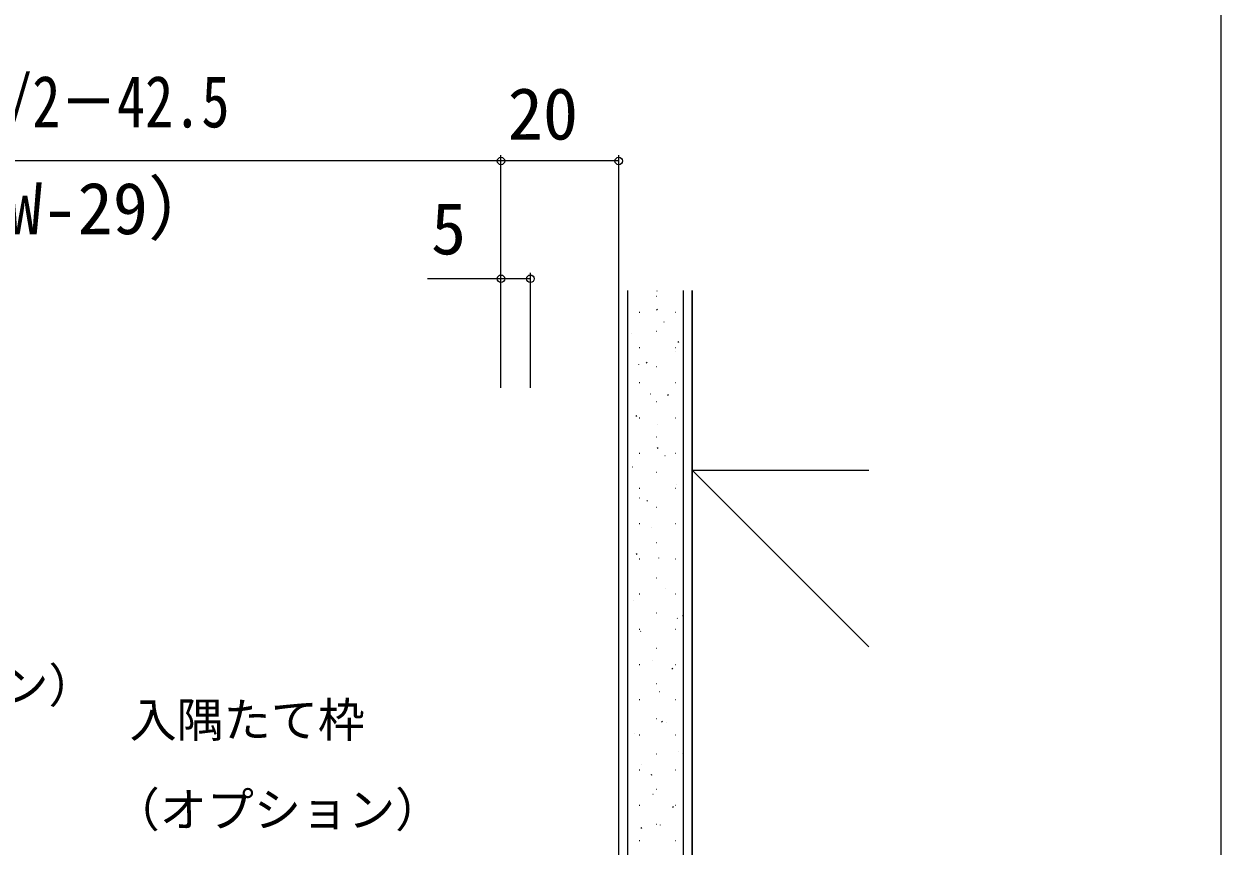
# Model space of a CAD drawing. Units: millimetres, scale not verified. Extents: x -525 to 525, y -784 to 780.
# Drawn here: x 321.6 to 525, y 240.5 to 380.1 of the extents above; entities that cross this region are included whole.
import ezdxf
from ezdxf.enums import TextEntityAlignment as Align

# ---------------------------------------------------------------- set-up
doc = ezdxf.new("R2010")
doc.units = ezdxf.units.MM
doc.header["$LTSCALE"] = 4
for name, color, linetype in [('0-7_YKK_D', 6, 'Continuous'), ('0-8_YKK_ZWAK', 7, 'Continuous'), ('0-9_YSS_K', 3, 'Continuous'), ('0-A_YSS_KE', 3, 'Continuous')]:
    doc.layers.add(name, color=color, linetype=linetype)
doc.styles.add('ＭＳ ゴシック', font='')
doc.styles.get('ＭＳ ゴシック').set_extended_font_data('MS Gothic')

msp = doc.modelspace()

# ---------------------------------------------------------------- linework, layer by layer
at = {"layer": '0-7_YKK_D'}
for p, q in [((402.648, 356.838), (260.135, 356.838)), ((402.648, 318.338), (402.648, 357.838)), ((402.648, 318.338), (402.648, 357.838)), ((422.648, 356.838), (402.648, 356.838)), ((422.648, 318.338), (422.648, 357.838)), ((402.648, 318.338), (402.648, 337.838)), ((407.648, 318.338), (407.648, 337.838))]:
    msp.add_line(p, q, dxfattribs=at)
msp.add_lwpolyline([(407.648, 336.838), (402.648, 336.838), (390.144, 336.838)], dxfattribs=at)
for centre in [(402.648, 356.838), (402.648, 356.838), (422.648, 356.838), (402.648, 336.838), (407.648, 336.838)]:
    msp.add_circle(centre, 0.637, dxfattribs=at)
at = {"layer": '0-8_YKK_ZWAK'}
msp.add_lwpolyline([(-525, -783.5), (525, -783.5), (525, 746.5)], dxfattribs=at)
at = {"layer": '0-9_YSS_K'}
for p, q in [((424.148, 334.838), (424.148, 77.338)), ((428.998, 333.907), (429.098, 333.907)), ((429.148, 334.764), (429.167, 334.77)), ((433.648, 77.338), (433.648, 334.838)), ((429.1, 331.543), (429.267, 331.653)), ((426.148, 331.157), (426.248, 331.157)), ((432.228, 331.157), (432.328, 331.157)), ((424.859, 327.563), (424.878, 327.57)), ((428.998, 327.927), (429.098, 327.927)), ((430.346, 329.506), (430.364, 329.513)), ((432.71, 326.096), (432.877, 326.207)), ((426.148, 325.177), (426.248, 325.177)), ((432.228, 325.177), (432.328, 325.177)), ((432.298, 324.515), (432.316, 324.522)), ((426.057, 322.305), (426.076, 322.312)), ((427.331, 322.536), (427.498, 322.647)), ((428.998, 321.947), (429.098, 321.947)), ((426.148, 319.197), (426.248, 319.197)), ((428.009, 317.315), (428.028, 317.321)), ((432.228, 319.197), (432.328, 319.197)), ((433.59, 319.291), (433.608, 319.298)), ((428.998, 315.967), (429.098, 315.967)), ((430.941, 317.09), (431.108, 317.2)), ((425.563, 313.53), (425.729, 313.64)), ((426.148, 313.217), (426.248, 313.217)), ((429.301, 312.09), (429.32, 312.097)), ((432.228, 313.217), (432.328, 313.217)), ((428.998, 309.987), (429.098, 309.987)), ((426.148, 307.237), (426.248, 307.237)), ((429.172, 308.084), (429.339, 308.194)), ((432.228, 307.237), (432.328, 307.237)), ((430.499, 306.833), (430.518, 306.839)), ((425.013, 304.89), (425.032, 304.896)), ((428.998, 304.007), (429.098, 304.007)), ((435.148, 304.338), (465.148, 274.338)), ((435.148, 304.338), (465.148, 304.338)), ((426.148, 301.257), (426.248, 301.257)), ((432.228, 301.257), (432.328, 301.257)), ((432.451, 301.842), (432.47, 301.849)), ((426.211, 299.632), (426.229, 299.639)), ((427.403, 299.077), (427.57, 299.188)), ((428.998, 298.027), (429.098, 298.027)), ((426.148, 295.277), (426.248, 295.277)), ((432.228, 295.277), (432.328, 295.277)), ((428.162, 294.641), (428.181, 294.648)), ((428.998, 292.047), (429.098, 292.047)), ((425.635, 290.071), (425.801, 290.181)), ((426.148, 289.297), (426.248, 289.297)), ((429.454, 289.417), (429.473, 289.424)), ((432.228, 289.297), (432.328, 289.297)), ((428.998, 286.067), (429.098, 286.067)), ((426.148, 283.317), (426.248, 283.317)), ((430.652, 284.159), (430.671, 284.166)), ((432.228, 283.317), (432.328, 283.317)), ((425.166, 282.216), (425.185, 282.223)), ((428.998, 280.087), (429.098, 280.087)), ((432.604, 279.169), (432.623, 279.175)), ((433.471, 279.586), (433.638, 279.697)), ((426.148, 277.337), (426.248, 277.337)), ((426.364, 276.959), (426.383, 276.965)), ((432.228, 277.337), (432.328, 277.337)), ((428.998, 274.107), (429.098, 274.107)), ((426.148, 271.357), (426.248, 271.357)), ((428.316, 271.968), (428.335, 271.975)), ((431.702, 270.58), (431.869, 270.69)), ((432.228, 271.357), (432.328, 271.357)), ((428.998, 268.127), (429.098, 268.127)), ((429.608, 266.744), (429.627, 266.75)), ((426.148, 265.377), (426.248, 265.377)), ((432.228, 265.377), (432.328, 265.377)), ((428.998, 262.147), (429.098, 262.147)), ((429.933, 261.574), (430.1, 261.684)), ((430.806, 261.486), (430.824, 261.493)), ((425.319, 259.543), (425.338, 259.55)), ((426.148, 259.397), (426.248, 259.397)), ((432.228, 259.397), (432.328, 259.397)), ((432.757, 256.495), (432.776, 256.502)), ((426.517, 254.285), (426.536, 254.292)), ((428.998, 256.167), (429.098, 256.167)), ((433.543, 256.127), (433.648, 256.197)), ((426.148, 253.417), (426.248, 253.417)), ((428.164, 252.567), (428.331, 252.678)), ((432.228, 253.417), (432.328, 253.417)), ((428.469, 249.295), (428.488, 249.301)), ((428.998, 250.187), (429.098, 250.187)), ((426.148, 247.437), (426.248, 247.437)), ((431.774, 247.121), (431.941, 247.231)), ((432.228, 247.437), (432.328, 247.437)), ((428.998, 244.207), (429.098, 244.207)), ((424.181, 242.094), (424.199, 242.101)), ((426.395, 243.561), (426.562, 243.671)), ((429.761, 244.07), (429.78, 244.077)), ((426.148, 241.457), (426.248, 241.457)), ((432.228, 241.457), (432.328, 241.457))]:
    msp.add_line(p, q, dxfattribs=at)
at = {"layer": '0-A_YSS_KE'}
for p, q in [((422.648, 77.338), (422.648, 334.838)), ((435.148, 334.838), (435.148, 79.541)), ((435.148, 77.338), (435.148, 334.838))]:
    msp.add_line(p, q, dxfattribs=at)

# ---------------------------------------------------------------- texts
at = {"layer": '0-7_YKK_D', "style": 'ＭＳ ゴシック', "width": 0.8}
msp.add_text('有効開口＝W/2－42.5', height=8.798, dxfattribs=at).set_placement((265.419, 359.906), align=Align.BOTTOM_LEFT)
at = {"layer": '0-7_YKK_D', "style": 'ＭＳ ゴシック'}
for s, height, p in [('20', 8.798, (403.785, 357.838)), ('（＝DW-29）', 8.798, (288.744, 341.769)), ('5', 8.798, (390.757, 338.338)), ('（オプション）', 5.865, (277.766, 263.113)), ('入隅たて枠', 5.865, (339.53, 257.242)), ('（オプション）', 5.865, (336.666, 242))]:
    msp.add_text(s, height=height, dxfattribs=at).set_placement(p, align=Align.BOTTOM_LEFT)

doc.saveas('drawing.dxf')
